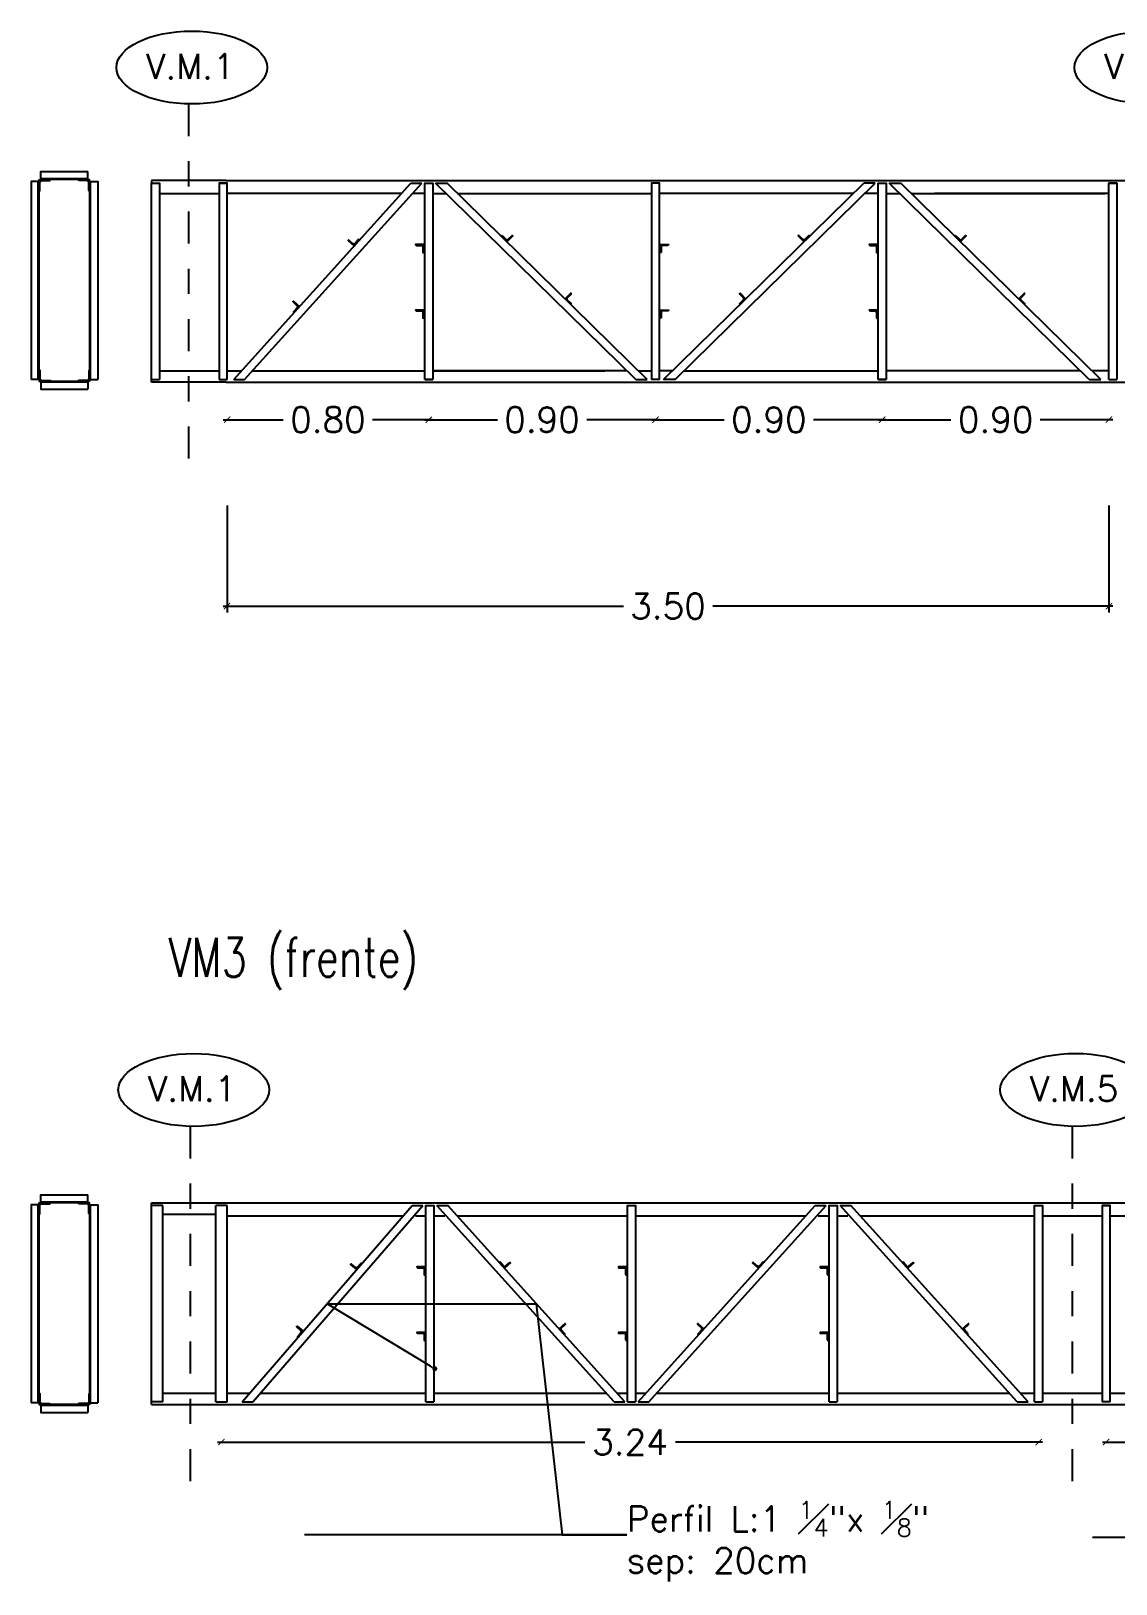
# Model space of a CAD drawing. Header units: millimetres. Extents: x 15 to 74, y 2 to 179.
# Drawn here: x 51.59 to 55.89, y 97.38 to 103.54 of the extents above; entities that cross this region are included whole.
import ezdxf
from ezdxf import colors
from ezdxf.entities.mleader import LeaderData, LeaderLine
from ezdxf.math import Vec2, Vec3

# ---------------------------------------------------------------- set-up
doc = ezdxf.new("R2010")
doc.units = ezdxf.units.MM
doc.linetypes.add('DASHDOT', pattern=[25.4, 12.7, -6.35, 0, -6.35])
for name, color, linetype in [('0-CORTES', 1, 'Continuous'), ('00-NIVELES', 3, 'Continuous'), ('00-REFE', 2, 'Continuous'), ('04', 4, 'Continuous'), ('Cordones', 4, 'Continuous'), ('Diagonales', 12, 'Continuous'), ('EjeV.M.1', 5, 'DASHDOT'), ('EjeV.M.2', 3, 'DASHDOT'), ('Vigas - frontal', 8, 'Continuous')]:
    doc.layers.add(name, color=color, linetype=linetype)
doc.styles.add('COTAS', font='simplex.shx')
doc.styles.add('ROMANS', font='romans')
doc.dimstyles.new('COTAS01', dxfattribs={"dimscale": 0.5, "dimtxt": 0.2, "dimasz": 0.05, "dimexe": 0.05, "dimexo": 1, "dimgap": 0.05, "dimtad": 0, "dimzin": 0, "dimdsep": 46, "dimtxsty": 'COTAS', "dimblk1": 'ARCHTICK', "dimblk2": 'ARCHTICK', "dimsah": 1, "dimcen": 0.05, "dimdle": 0.03, "dimclrd": 1, "dimclre": 1, "dimclrt": 2, "dimadec": 0, "dimazin": 0, "dimtfac": 1, "dimtofl": 0, "dimtmove": 0, "dimatfit": 3, "dimldrblk": 'ARCHTICK', "dimfxl": 1, "dimtolj": 1, "dimtzin": 0, "dimarcsym": 0})

# ---------------------------------------------------------------- blocks, each defined once
blk = doc.blocks.new('_ARCHTICK')
at = {"color": 0, "linetype": 'ByBlock', "const_width": 0.15}
blk.add_lwpolyline([(-0.5, -0.5), (0.5, 0.5)], dxfattribs=at)
blk = doc.blocks.new('*D180')
at = {"layer": 'DEFPOINTS', "color": 0, "transparency": 16777216}
for p in [(52.36671849029972, 102.1578342334551), (55.86671849029955, 102.1578342334551), (55.86671849029955, 101.2578157319119)]:
    blk.add_point(p, dxfattribs=at)
at = {"layer": 'Diagonales', "color": 1, "lineweight": -2, "transparency": 16777216}
for p, q in [((52.36671849029972, 101.6578342334551), (52.36671849029972, 101.2328157319119)), ((55.86671849029955, 101.6578342334551), (55.86671849029955, 101.2328157319119)), ((52.35171849029972, 101.2578157319119), (53.93933753791868, 101.2578157319119)), ((55.88171849029955, 101.2578157319119), (54.29409944268058, 101.2578157319119))]:
    blk.add_line(p, q, dxfattribs=at)
at = {"layer": 'Diagonales', "color": 1, "lineweight": -2, "transparency": 16777216, "xscale": 0.025, "yscale": 0.025, "zscale": 0.025, "rotation": 180}
blk.add_blockref('_ARCHTICK', (52.36671849029972, 101.2578157319119), dxfattribs=at)
at = {"layer": 'Diagonales', "color": 1, "lineweight": -2, "transparency": 16777216, "xscale": 0.025, "yscale": 0.025, "zscale": 0.025}
blk.add_blockref('_ARCHTICK', (55.86671849029955, 101.2578157319119), dxfattribs=at)
at = {"layer": 'Diagonales', "color": 2, "transparency": 16777216, "insert": (54.11671849029963, 101.2578157319119), "char_height": 0.1, "attachment_point": 5, "style": 'COTAS'}
blk.add_mtext('\\A1;3.50', dxfattribs=at)
blk = doc.blocks.new('*D186')
at = {"layer": 'DEFPOINTS', "color": 0, "transparency": 16777216}
for p in [(54.06671849029962, 102.1578342334551), (54.9667184902996, 102.1578342334551), (54.06671849029962, 101.9983118959277)]:
    blk.add_point(p, dxfattribs=at)
at = {"layer": 'Diagonales', "color": 1, "lineweight": -2, "transparency": 16777216}
for p, q in [((54.05171849029962, 101.9983118959277), (54.33933753791866, 101.9983118959277)), ((54.9817184902996, 101.9983118959277), (54.69409944268056, 101.9983118959277))]:
    blk.add_line(p, q, dxfattribs=at)
at = {"layer": 'Diagonales', "color": 1, "lineweight": -2, "transparency": 16777216, "xscale": 0.025, "yscale": 0.025, "zscale": 0.025, "rotation": 180}
blk.add_blockref('_ARCHTICK', (54.06671849029962, 101.9983118959277), dxfattribs=at)
at = {"layer": 'Diagonales', "color": 1, "lineweight": -2, "transparency": 16777216, "xscale": 0.025, "yscale": 0.025, "zscale": 0.025}
blk.add_blockref('_ARCHTICK', (54.9667184902996, 101.9983118959277), dxfattribs=at)
at = {"layer": 'Diagonales', "color": 2, "transparency": 16777216, "insert": (54.51671849029961, 101.9983118959277), "char_height": 0.1, "attachment_point": 5, "style": 'COTAS'}
blk.add_mtext('\\A1;0.90', dxfattribs=at)
blk = doc.blocks.new('*D187')
at = {"layer": 'DEFPOINTS', "color": 0, "transparency": 16777216}
for p in [(53.16671849029967, 102.1578342334551), (54.06671849029962, 102.1578342334551), (53.16671849029967, 101.9983118959277)]:
    blk.add_point(p, dxfattribs=at)
at = {"layer": 'Diagonales', "color": 1, "lineweight": -2, "transparency": 16777216}
for p, q in [((53.15171849029967, 101.9983118959277), (53.4393375379187, 101.9983118959277)), ((54.08171849029962, 101.9983118959277), (53.7940994426806, 101.9983118959277))]:
    blk.add_line(p, q, dxfattribs=at)
at = {"layer": 'Diagonales', "color": 1, "lineweight": -2, "transparency": 16777216, "xscale": 0.025, "yscale": 0.025, "zscale": 0.025, "rotation": 180}
blk.add_blockref('_ARCHTICK', (53.16671849029967, 101.9983118959277), dxfattribs=at)
at = {"layer": 'Diagonales', "color": 1, "lineweight": -2, "transparency": 16777216, "xscale": 0.025, "yscale": 0.025, "zscale": 0.025}
blk.add_blockref('_ARCHTICK', (54.06671849029962, 101.9983118959277), dxfattribs=at)
at = {"layer": 'Diagonales', "color": 2, "transparency": 16777216, "insert": (53.61671849029965, 101.9983118959277), "char_height": 0.1, "attachment_point": 5, "style": 'COTAS'}
blk.add_mtext('\\A1;0.90', dxfattribs=at)
blk = doc.blocks.new('*D188')
at = {"layer": 'DEFPOINTS', "color": 0, "transparency": 16777216}
for p in [(52.36671849029972, 102.1578342334551), (53.16671849029967, 102.1578342334551), (52.36671849029972, 101.9983118959277)]:
    blk.add_point(p, dxfattribs=at)
at = {"layer": 'Diagonales', "color": 1, "lineweight": -2, "transparency": 16777216}
for p, q in [((52.35171849029972, 101.9983118959277), (52.58933753791874, 101.9983118959277)), ((53.18171849029967, 101.9983118959277), (52.94409944268065, 101.9983118959277))]:
    blk.add_line(p, q, dxfattribs=at)
at = {"layer": 'Diagonales', "color": 1, "lineweight": -2, "transparency": 16777216, "xscale": 0.025, "yscale": 0.025, "zscale": 0.025, "rotation": 180}
blk.add_blockref('_ARCHTICK', (52.36671849029972, 101.9983118959277), dxfattribs=at)
at = {"layer": 'Diagonales', "color": 1, "lineweight": -2, "transparency": 16777216, "xscale": 0.025, "yscale": 0.025, "zscale": 0.025}
blk.add_blockref('_ARCHTICK', (53.16671849029967, 101.9983118959277), dxfattribs=at)
at = {"layer": 'Diagonales', "color": 2, "transparency": 16777216, "insert": (52.7667184902997, 101.9983118959277), "char_height": 0.1, "attachment_point": 5, "style": 'COTAS'}
blk.add_mtext('\\A1;0.80', dxfattribs=at)
blk = doc.blocks.new('*D185')
at = {"layer": 'DEFPOINTS', "color": 0, "transparency": 16777216}
for p in [(54.9667184902996, 102.1578342334551), (55.86671849029955, 102.1578342334551), (54.9667184902996, 101.9983118959277)]:
    blk.add_point(p, dxfattribs=at)
at = {"layer": 'Diagonales', "color": 1, "lineweight": -2, "transparency": 16777216}
for p, q in [((54.9517184902996, 101.9983118959277), (55.23933753791862, 101.9983118959277)), ((55.88171849029955, 101.9983118959277), (55.59409944268052, 101.9983118959277))]:
    blk.add_line(p, q, dxfattribs=at)
at = {"layer": 'Diagonales', "color": 1, "lineweight": -2, "transparency": 16777216, "xscale": 0.025, "yscale": 0.025, "zscale": 0.025, "rotation": 180}
blk.add_blockref('_ARCHTICK', (54.9667184902996, 101.9983118959277), dxfattribs=at)
at = {"layer": 'Diagonales', "color": 1, "lineweight": -2, "transparency": 16777216, "xscale": 0.025, "yscale": 0.025, "zscale": 0.025}
blk.add_blockref('_ARCHTICK', (55.86671849029955, 101.9983118959277), dxfattribs=at)
at = {"layer": 'Diagonales', "color": 2, "transparency": 16777216, "insert": (55.41671849029957, 101.9983118959277), "char_height": 0.1, "attachment_point": 5, "style": 'COTAS'}
blk.add_mtext('\\A1;0.90', dxfattribs=at)
blk = doc.blocks.new('_Dot')
at = {"color": 0, "linetype": 'ByBlock', "lineweight": -2}
blk.add_line((-0.5, 0), (-1, 0), dxfattribs=at)
at = {"color": 0, "linetype": 'ByBlock', "const_width": 0.5}
blk.add_lwpolyline([(-0.25, 0, 1), (0.25, 0, 1)], format="xyb", close=True, dxfattribs=at)
blk = doc.blocks.new('*D192')
at = {"layer": 'DEFPOINTS', "color": 0, "transparency": 16777216}
for p in [(55.85586849030005, 98.09810562860389), (56.67171849030001, 98.09810562860383), (56.67171849030001, 97.93858329107641)]:
    blk.add_point(p, dxfattribs=at)
at = {"layer": 'Diagonales', "color": 1, "lineweight": -2, "transparency": 16777216}
for p, q in [((55.84086849030005, 97.93858329107641), (56.08641253791908, 97.93858329107641)), ((56.68671849030001, 97.93858329107641), (56.44117444268098, 97.93858329107641))]:
    blk.add_line(p, q, dxfattribs=at)
at = {"layer": 'Diagonales', "color": 1, "lineweight": -2, "transparency": 16777216, "xscale": 0.025, "yscale": 0.025, "zscale": 0.025, "rotation": 180}
blk.add_blockref('_ARCHTICK', (55.85586849030005, 97.93858329107641), dxfattribs=at)
at = {"layer": 'Diagonales', "color": 1, "lineweight": -2, "transparency": 16777216, "xscale": 0.025, "yscale": 0.025, "zscale": 0.025}
blk.add_blockref('_ARCHTICK', (56.67171849030001, 97.93858329107641), dxfattribs=at)
at = {"layer": 'Diagonales', "color": 2, "transparency": 16777216, "insert": (56.26379349030003, 97.93858329107641), "char_height": 0.1, "attachment_point": 5, "style": 'COTAS'}
blk.add_mtext('\\A1;0.82', dxfattribs=at)
blk = doc.blocks.new('*D194')
at = {"layer": 'DEFPOINTS', "color": 0, "transparency": 16777216}
for p in [(52.34421849030008, 98.09806557186418), (55.58756849029987, 98.09810562860389), (55.58757046046728, 97.93858334899662)]:
    blk.add_point(p, dxfattribs=at)
at = {"layer": 'Vigas - frontal', "color": 1, "lineweight": -2, "transparency": 16777216}
for p, q in [((52.32922046046863, 97.9385431070006), (53.7861335557192, 97.93856110049147)), ((55.60257046046613, 97.93858353425294), (54.14565736521558, 97.93856554076207))]:
    blk.add_line(p, q, dxfattribs=at)
at = {"layer": 'Vigas - frontal', "color": 1, "lineweight": -2, "transparency": 16777216, "xscale": 0.025, "yscale": 0.025, "zscale": 0.025}
for p, rotation in [((52.34422046046748, 97.93854329225691), 180.0007076270295), ((55.58757046046728, 97.93858334899662), 0.000707627029495103)]:
    blk.add_blockref('_ARCHTICK', p, dxfattribs=dict(at, rotation=rotation))
at = {"layer": 'Vigas - frontal', "color": 2, "transparency": 16777216, "insert": (53.96589546046738, 97.93856332062677), "char_height": 0.1, "attachment_point": 5, "rotation": 0.000707627029495103, "style": 'COTAS'}
blk.add_mtext('\\A1;3.24', dxfattribs=at)

msp = doc.modelspace()

# ---------------------------------------------------------------- linework, layer by layer
at = {"layer": '0-CORTES'}
for points in [[(51.81405254278459, 102.9514883677556), (51.62774545977052, 102.9514883677556), (51.62774545977052, 102.9831883677556), (51.81405254278459, 102.9831883677556)], [(51.62039840848277, 102.1578342334541), (51.62039840848277, 102.9441413164679), (51.58869840848277, 102.9441413164679), (51.58869840848277, 102.1578342334551)], [(51.61719840848266, 102.1578342334542), (51.61719840848266, 102.9441413164679)], [(51.81405254278459, 102.9546883677557), (51.62774545977052, 102.9546883677557)], [(51.82139959407235, 102.1578342334541), (51.82139959407235, 102.9441413164679), (51.85309959407235, 102.9441413164679), (51.85309959407235, 102.1578342334551)], [(51.82459959407245, 102.1578342334542), (51.82459959407245, 102.9441413164679)], [(51.81405254278459, 102.1504871821663), (51.62774545977052, 102.1504871821663), (51.62774545977052, 102.1187871821663), (51.81405254278459, 102.1187871821663)], [(51.81405254278459, 102.1472871821662), (51.62774545977052, 102.1472871821662)], [(51.81405254278459, 98.88852593032769), (51.62774545977052, 98.88852593032769), (51.62774545977052, 98.92022593032769), (51.81405254278459, 98.92022593032769)], [(51.62039840848277, 98.09487179602613), (51.62039840848277, 98.88117887903994), (51.58869840848277, 98.88117887903994), (51.58869840848277, 98.09487179602718)], [(51.61719840848266, 98.09487179602624), (51.61719840848266, 98.88117887903994)], [(51.81405254278459, 98.8917259303278), (51.62774545977052, 98.8917259303278)], [(51.82139959407235, 98.09487179602613), (51.82139959407235, 98.88117887903994), (51.85309959407235, 98.88117887903994), (51.85309959407235, 98.09487179602718)], [(51.82459959407245, 98.09487179602624), (51.82459959407245, 98.88117887903994)], [(51.81405254278459, 98.08752474473837), (51.62774545977052, 98.08752474473837), (51.62774545977052, 98.05582474473837), (51.81405254278459, 98.05582474473837)], [(51.81405254278459, 98.08432474473827), (51.62774545977052, 98.08432474473827)]]:
    msp.add_lwpolyline(points, dxfattribs=at)
at = {"layer": '04'}
for points in [[(51.62089900127742, 102.9065877749611), (51.62089900127742, 102.950987774961), (51.66529900127742, 102.950987774961)], [(51.8208990012777, 102.9065877749611), (51.8208990012777, 102.950987774961), (51.7764990012777, 102.950987774961)], [(51.62089900127742, 102.1953877749608), (51.62089900127742, 102.150987774961), (51.66529900127742, 102.150987774961)], [(51.8208990012777, 102.1953877749608), (51.8208990012777, 102.150987774961), (51.7764990012777, 102.150987774961)], [(51.62089900127742, 98.84362533753315), (51.62089900127742, 98.88802533753304), (51.66529900127742, 98.88802533753304)], [(51.8208990012777, 98.84362533753315), (51.8208990012777, 98.88802533753304), (51.7764990012777, 98.88802533753304)], [(51.62089900127742, 98.13242533753291), (51.62089900127742, 98.08802533753303), (51.66529900127742, 98.08802533753303)], [(51.8208990012777, 98.13242533753291), (51.8208990012777, 98.08802533753303), (51.7764990012777, 98.08802533753303)]]:
    msp.add_lwpolyline(points, dxfattribs=at)
for points in [[(51.62089900127742, 102.9065877749611), (51.62089900127742, 102.9065877749611, 0.4142135623717298), (51.6240990012773, 102.9097877749611), (51.6240990012773, 102.940787774961, -0.414213562373095), (51.63109900127736, 102.947787774961), (51.66209900127731, 102.947787774961, 0.4142135623717298), (51.66529900127742, 102.950987774961), (51.66529900127742, 102.950987774961)], [(51.8208990012777, 102.9065877749611), (51.8208990012777, 102.9065877749611, -0.4142135623717298), (51.81769900127782, 102.9097877749611), (51.81769900127782, 102.940787774961, 0.414213562373095), (51.81069900127775, 102.947787774961), (51.77969900127781, 102.947787774961, -0.4142135623717298), (51.7764990012777, 102.950987774961), (51.7764990012777, 102.950987774961)], [(51.62089900127742, 102.1953877749608), (51.62089900127742, 102.1953877749608, -0.4142135623717298), (51.6240990012773, 102.1921877749608), (51.6240990012773, 102.1611877749609, 0.414213562373095), (51.63109900127736, 102.1541877749609), (51.66209900127731, 102.1541877749609, -0.4142135623717298), (51.66529900127742, 102.150987774961), (51.66529900127742, 102.150987774961)], [(51.8208990012777, 102.1953877749608), (51.8208990012777, 102.1953877749608, 0.4142135623717298), (51.81769900127782, 102.1921877749608), (51.81769900127782, 102.1611877749609, -0.414213562373095), (51.81069900127775, 102.1541877749609), (51.77969900127781, 102.1541877749609, 0.4142135623717298), (51.7764990012777, 102.150987774961), (51.7764990012777, 102.150987774961)], [(51.62089900127742, 98.84362533753315), (51.62089900127742, 98.84362533753315, 0.4142135623717298), (51.6240990012773, 98.84682533753315), (51.6240990012773, 98.8778253375331, -0.414213562373095), (51.63109900127736, 98.88482533753304), (51.66209900127731, 98.88482533753304, 0.4142135623717298), (51.66529900127742, 98.88802533753304), (51.66529900127742, 98.88802533753304)], [(51.8208990012777, 98.84362533753315), (51.8208990012777, 98.84362533753315, -0.4142135623717298), (51.81769900127782, 98.84682533753315), (51.81769900127782, 98.8778253375331, 0.414213562373095), (51.81069900127775, 98.88482533753304), (51.77969900127781, 98.88482533753304, -0.4142135623717298), (51.7764990012777, 98.88802533753304), (51.7764990012777, 98.88802533753304)], [(51.62089900127742, 98.13242533753291), (51.62089900127742, 98.13242533753291, -0.4142135623717298), (51.6240990012773, 98.12922533753292), (51.6240990012773, 98.09822533753297, 0.414213562373095), (51.63109900127736, 98.09122533753302), (51.66209900127731, 98.09122533753302, -0.4142135623717298), (51.66529900127742, 98.08802533753303), (51.66529900127742, 98.08802533753303)], [(51.8208990012777, 98.13242533753291), (51.8208990012777, 98.13242533753291, 0.4142135623717298), (51.81769900127782, 98.12922533753292), (51.81769900127782, 98.09822533753297, -0.414213562373095), (51.81069900127775, 98.09122533753302), (51.77969900127781, 98.09122533753302, 0.4142135623717298), (51.7764990012777, 98.08802533753303), (51.7764990012777, 98.08802533753303)]]:
    msp.add_lwpolyline(points, format="xyb", dxfattribs=at)
at = {"layer": 'Cordones'}
for p, q in [((52.36171849029941, 102.9477941767154), (64.36171849030046, 102.9477941767153)), ((53.05928794671883, 102.8969941767154), (52.36671849029972, 102.8969941767154)), ((53.15086849029967, 102.8969941767154), (53.10237233852143, 102.8969941767154)), ((53.18256849029967, 102.8969941767154), (53.23582664523374, 102.8969941767154)), ((53.28149622861659, 102.8969941767154), (54.05086849029962, 102.8969941767154)), ((54.85194075198268, 102.8969941767155), (54.08256849029962, 102.8969941767155)), ((54.9508684902996, 102.8969941767155), (54.89761033536553, 102.8969941767155)), ((54.9825684902996, 102.8969941767155), (55.03582664523367, 102.8969941767155)), ((55.08149622861652, 102.8969941767155), (55.85086849029955, 102.8969941767155)), ((55.86671849029972, 102.8969941767154), (55.17414903388064, 102.8969941767154)), ((52.36671849029972, 102.1928342334551), (52.42446574676509, 102.1928342334551)), ((52.46755013856787, 102.1928342334551), (53.15086849029967, 102.1928342334551)), ((53.95283541067758, 102.1928342334551), (53.18256849029967, 102.1928342334551)), ((53.18256849029967, 102.1928342334551), (53.86588684203139, 102.1928342334551)), ((53.99850499406054, 102.1928342334551), (54.05086849029962, 102.1928342334551)), ((54.00897123383433, 102.1928342334551), (54.05086849029962, 102.1928342334551)), ((54.1349319865387, 102.1928342334551), (54.08256849029962, 102.1928342334551)), ((54.18060156992166, 102.1928342334551), (54.95086849029957, 102.1928342334551)), ((55.75283541067751, 102.1928342334551), (54.9825684902996, 102.1928342334551)), ((55.86671849029972, 102.1928342334551), (55.79850499406049, 102.1928342334551)), ((52.36171849029918, 102.1477941491189), (64.36171849030069, 102.1478391476088)), ((52.06671849029956, 98.88806557186422), (62.81671849030002, 98.88806557186413)), ((52.36671849029989, 98.8372655718642), (53.06650743888684, 98.83726557186417)), ((53.11385440116737, 98.8372655718642), (53.15586849030001, 98.8372655718642)), ((53.18756849030001, 98.8372655718642), (53.23083576077852, 98.8372655718642)), ((53.27914903388128, 98.83726557186422), (53.95586849030019, 98.83726557186422)), ((53.98756849030019, 98.83726557186422), (54.66428794671907, 98.8372655718642)), ((54.71260121982209, 98.83726557186422), (54.75586849029992, 98.83726557186422)), ((54.78756849029992, 98.83726557186422), (54.83083576077775, 98.83726557186422)), ((54.87914903388076, 98.8372655718642), (55.57171849029987, 98.8372655718642)), ((55.87171849030005, 98.8372655718642), (56.56428794671913, 98.83726557186418)), ((52.36671849030012, 98.13310562860389), (52.45689781336728, 98.13310562860383)), ((52.49922356439902, 98.13310562860386), (53.15586849030001, 98.13310562860386)), ((53.18756849030001, 98.13310562860386), (53.87088684203218, 98.13310562860386)), ((53.91397123383513, 98.13310562860386), (53.95586849030019, 98.13310562860386)), ((53.98756849030019, 98.13310562860386), (54.02946574676525, 98.13310562860386)), ((54.0725501385682, 98.13310562860386), (54.75586849029992, 98.13310562860386)), ((54.78756849029992, 98.13310562860386), (55.47088684203163, 98.13310562860386)), ((55.51397123383435, 98.13310562860386), (55.57171849029987, 98.13310562860386)), ((55.87171849030005, 98.13310562860386), (55.92946574676512, 98.13310562860386)), ((52.06671849029934, 98.0880655442677), (62.81671849030002, 98.08810585541488))]:
    msp.add_line(p, q, dxfattribs=at)
at = {"layer": 'Diagonales'}
for p, q in [((51.81405254278459, 102.950987774961), (51.81405254278459, 102.9831883677556)), ((52.39287604030869, 102.1577941767154), (53.09607042207267, 102.9377941767155)), ((52.6667184902999, 102.9477941767154), (55.86671849029972, 102.9477941767154)), ((53.09607042207244, 102.9377941767154), (53.13915481387517, 102.9377941767154)), ((53.15086849029967, 102.9377941767154), (53.18256849029967, 102.9377941767154)), ((53.19428216672418, 102.9377941767154), (53.239951750107, 102.9377941767154)), ((54.03418442749677, 102.1577941767154), (53.239951750107, 102.9377941767154)), ((54.09925255310247, 102.1577941767154), (54.89348523049225, 102.9377941767154)), ((54.93915481387506, 102.9377941767154), (54.89348523049225, 102.9377941767154)), ((54.9942821667241, 102.9377941767154), (55.03995175010692, 102.9377941767154)), ((55.83418442749669, 102.1577941767154), (55.03995175010692, 102.9377941767154)), ((51.62039840848277, 102.1578342334541), (51.58869840848277, 102.1578342334551)), ((51.81405254278459, 102.150987774961), (51.81405254278459, 102.1187871821663)), ((51.82139959407235, 102.1578342334541), (51.85309959407235, 102.1578342334551)), ((52.39287604030847, 102.1577941767154), (52.43596043211141, 102.1577941767154)), ((53.18256849029967, 102.1578342334551), (53.15086849029967, 102.1578342334551)), ((53.15086849029967, 102.1578342334551), (53.18256849029967, 102.1578342334551)), ((53.98851484411378, 102.1577941767154), (54.03418442749674, 102.1577941767154)), ((54.08256849029962, 102.1578342334551), (54.05086849029962, 102.1578342334551)), ((54.14492213648546, 102.1577941767154), (54.0992525531025, 102.1577941767154)), ((54.9825684902996, 102.1578342334551), (54.9508684902996, 102.1578342334551)), ((54.9508684902996, 102.1578342334551), (54.9825684902996, 102.1578342334551)), ((55.78851484411371, 102.1577941767154), (55.83418442749667, 102.1577941767154)), ((51.81405254278459, 98.88802533753304), (51.81405254278459, 98.92022593032769)), ((52.37171849030005, 98.88806557186419), (55.57171849029987, 98.88806557186419)), ((52.42656272249519, 98.09806557186414), (53.10182906284354, 98.8780655718642)), ((53.10182906284354, 98.8780655718642), (53.14415481387528, 98.8780655718642)), ((53.15586849030001, 98.8780655718642), (53.18756849030001, 98.8780655718642)), ((53.19928216672497, 98.8780655718642), (53.24236655852746, 98.8780655718642)), ((53.94556094029144, 98.0980655718642), (53.24236655852746, 98.87806557186425)), ((53.95586849030019, 98.8780655718642), (53.98756849030019, 98.8780655718642)), ((53.99787604030894, 98.0980655718642), (54.70107042207292, 98.87806557186425)), ((54.70107042207269, 98.87806557186417), (54.74415481387541, 98.87806557186417)), ((54.75586849029992, 98.87806557186417), (54.78756849029992, 98.87806557186417)), ((54.79928216672442, 98.87806557186417), (54.84236655852715, 98.8780655718642)), ((55.5455609402909, 98.0980655718642), (54.84236655852692, 98.87806557186425)), ((55.57171849029987, 98.87806557186417), (55.60341849029987, 98.87806557186417)), ((55.84001849030005, 98.87806557186417), (55.87171849030005, 98.87806557186417)), ((51.62039840848277, 98.09487179602613), (51.58869840848277, 98.09487179602718)), ((51.81405254278459, 98.08802533753303), (51.81405254278459, 98.05582474473837)), ((51.82139959407235, 98.09487179602613), (51.85309959407235, 98.09487179602718)), ((52.42656272249519, 98.09806557186411), (52.46888847352693, 98.09806557186414)), ((53.15586849030001, 98.09810562860386), (53.18756849030001, 98.09810562860386)), ((53.90247654848872, 98.09806557186414), (53.94556094029122, 98.09806557186411)), ((53.95586849030019, 98.09810562860386), (53.98756849030019, 98.09810562860386)), ((53.99787604030894, 98.09806557186414), (54.04096043211166, 98.09806557186414)), ((54.75586849029992, 98.09810562860386), (54.78756849029992, 98.09810562860386)), ((55.50247654848818, 98.09806557186414), (55.54556094029113, 98.09806557186411))]:
    msp.add_line(p, q, dxfattribs=at)
for points in [[(52.43596043211141, 102.1577941767154), (53.13915481387517, 102.9377941767154)], [(53.15086849029967, 102.1578342334551), (53.15086849029967, 102.9377941767154), (53.18256849029967, 102.9377941767154), (53.18256849029967, 102.1578342334551)], [(53.98851484411378, 102.1577941767154), (53.19428216672418, 102.9377941767154)], [(54.08256849029962, 102.1578342334551), (54.08256849029962, 102.9377941767154), (54.05086849029962, 102.9377941767154), (54.05086849029962, 102.1578342334551)], [(54.14492213648546, 102.1577941767154), (54.93915481387506, 102.9377941767154)], [(54.9508684902996, 102.1578342334551), (54.9508684902996, 102.9377941767155), (54.9825684902996, 102.9377941767155), (54.9825684902996, 102.1578342334551)], [(55.78851484411371, 102.1577941767154), (54.9942821667241, 102.9377941767154)], [(52.46888847352693, 98.09806557186411), (53.14415481387528, 98.8780655718642)], [(53.15586849030001, 98.09810562860386), (53.15586849030001, 98.8780655718642), (53.18756849030001, 98.8780655718642), (53.18756849030001, 98.09810562860386)], [(53.90247654848872, 98.09806557186414), (53.19928216672497, 98.87806557186414)], [(53.95586849030019, 98.09810562860386), (53.95586849030019, 98.8780655718642), (53.98756849030019, 98.8780655718642), (53.98756849030019, 98.09810562860386)], [(54.04096043211166, 98.09806557186414), (54.74415481387541, 98.87806557186414)], [(54.75586849029992, 98.09810562860386), (54.75586849029992, 98.8780655718642), (54.78756849029992, 98.8780655718642), (54.78756849029992, 98.09810562860386)], [(55.50247654848818, 98.09806557186414), (54.79928216672442, 98.87806557186414)]]:
    msp.add_lwpolyline(points, dxfattribs=at)
for points in [[(53.49966258153322, 102.7282446716892), (53.50015710369769, 102.7277492447735), (53.47772134194457, 102.7053544553227), (53.45532655249372, 102.7277902170759), (53.45582197940914, 102.7282847392404, -0.414213562373095), (53.45935751183873, 102.7282815079864), (53.47419317677449, 102.7134187005158, 0.414213562373095), (53.48126424163326, 102.7134122380075), (53.49612704910382, 102.7282479029433, -0.414213562373095)], [(54.63377439906603, 102.7282446716892), (54.63327987690155, 102.7277492447735), (54.65571563865467, 102.7053544553227), (54.67811042810553, 102.7277902170759), (54.67761500119011, 102.7282847392404, 0.414213562373095), (54.67407946876051, 102.7282815079864), (54.65924380382475, 102.7134187005158, -0.414213562373095), (54.65217273896599, 102.7134122380075), (54.63730993149542, 102.7282479029433, 0.414213562373095)], [(55.29966258153314, 102.7282446716892), (55.30015710369761, 102.7277492447735), (55.2777213419445, 102.7053544553227), (55.25532655249364, 102.727790217076), (55.25582197940906, 102.7282847392404, -0.414213562373095), (55.25935751183866, 102.7282815079864), (55.27419317677442, 102.7134187005158, 0.414213562373095), (55.28126424163318, 102.7134122380075), (55.29612704910375, 102.7282479029434, -0.414213562373095)], [(52.84706652846307, 102.710082459119), (52.84660301216809, 102.7095579091745), (52.87035763108179, 102.6885672426712), (52.89134829758518, 102.712321861585), (52.89082374764098, 102.71278537788, 0.414213562373095), (52.88729493964252, 102.7125674005607), (52.87338945079182, 102.6968309022266, -0.414213562373095), (52.86633183479535, 102.6963949475877), (52.85059533646131, 102.7103004364384, 0.414213562373095)], [(53.14589527359567, 102.661957528962), (53.14659527359572, 102.661957528962), (53.14659527359572, 102.693657528962), (53.11489527359572, 102.693657528962), (53.11489527359572, 102.6929575289621, 0.414213562373095), (53.11739527359578, 102.690457528962), (53.13839527359551, 102.690457528962, -0.414213562373095), (53.14339527359562, 102.685457528962), (53.14339527359562, 102.6644575289621, 0.414213562373095)], [(54.08754170700362, 102.661957528962), (54.08684170700357, 102.661957528962), (54.08684170700357, 102.693657528962), (54.11854170700357, 102.693657528962), (54.11854170700357, 102.6929575289621, -0.414213562373095), (54.11604170700352, 102.690457528962), (54.09504170700379, 102.690457528962, 0.414213562373095), (54.09004170700368, 102.685457528962), (54.09004170700368, 102.6644575289621, -0.414213562373095)], [(54.9458952735956, 102.661957528962), (54.94659527359565, 102.661957528962), (54.94659527359565, 102.693657528962), (54.91489527359565, 102.693657528962), (54.91489527359565, 102.6929575289621, 0.414213562373095), (54.9173952735957, 102.690457528962), (54.93839527359543, 102.690457528962, -0.414213562373095), (54.94339527359554, 102.685457528962), (54.94339527359554, 102.6644575289621, 0.414213562373095)], [(53.73164778906943, 102.500208558287), (53.73115326690447, 102.5007039852027), (53.70871750514962, 102.4783091957537), (53.73111229459877, 102.4558734339988), (53.73160772151419, 102.4563679561631, 0.414213562373095), (53.73161095276896, 102.4599034885925), (53.71677528783403, 102.4747662960643, -0.414213562373095), (53.71678175034333, 102.481837360923), (53.73164455781486, 102.4966730258576, 0.414213562373095)], [(54.40178919152982, 102.500208558287), (54.40228371369477, 102.5007039852027), (54.42471947544962, 102.4783091957537), (54.40232468600047, 102.4558734339988), (54.40182925908505, 102.4563679561631, -0.414213562373095), (54.40182602783028, 102.4599034885925), (54.41666169276522, 102.4747662960643, 0.414213562373095), (54.41665523025591, 102.481837360923), (54.40179242278438, 102.4966730258576, -0.414213562373095)], [(55.53164778906935, 102.500208558287), (55.5311532669044, 102.5007039852027), (55.50871750514955, 102.4783091957537), (55.5311122945987, 102.4558734339988), (55.53160772151412, 102.4563679561631, 0.414213562373095), (55.53161095276889, 102.4599034885925), (55.51677528783395, 102.4747662960643, -0.414213562373095), (55.51678175034326, 102.481837360923), (55.53164455781479, 102.4966730258576, 0.414213562373095)], [(52.62936082663123, 102.4683763712331), (52.62982434292667, 102.4689009211776), (52.65357896184196, 102.4479102546762), (52.63258829534038, 102.4241556357609), (52.63206374539618, 102.4246191520556, -0.414213562373095), (52.63184576807612, 102.4281479600539), (52.64575125692591, 102.443884458389, 0.414213562373095), (52.64531530228601, 102.4509420743854), (52.62957880395106, 102.4648475632349, -0.414213562373095)], [(53.14589527359567, 102.4019708812085), (53.14659527359572, 102.4019708812085), (53.14659527359572, 102.4336708812085), (53.11489527359572, 102.4336708812085), (53.11489527359572, 102.4329708812086, 0.414213562373095), (53.11739527359578, 102.4304708812085), (53.13839527359551, 102.4304708812085, -0.414213562373095), (53.14339527359562, 102.4254708812086), (53.14339527359562, 102.4044708812086, 0.414213562373095)], [(54.08754170700362, 102.4019708812085), (54.08684170700357, 102.4019708812085), (54.08684170700357, 102.4336708812085), (54.11854170700357, 102.4336708812085), (54.11854170700357, 102.4329708812086, -0.414213562373095), (54.11604170700352, 102.4304708812085), (54.09504170700379, 102.4304708812085, 0.414213562373095), (54.09004170700368, 102.4254708812086), (54.09004170700368, 102.4044708812086, -0.414213562373095)], [(54.9458952735956, 102.4019708812086), (54.94659527359565, 102.4019708812086), (54.94659527359565, 102.4336708812086), (54.91489527359565, 102.4336708812086), (54.91489527359565, 102.4329708812086, 0.414213562373095), (54.9173952735957, 102.4304708812086), (54.93839527359543, 102.4304708812086, -0.414213562373095), (54.94339527359554, 102.4254708812086), (54.94339527359554, 102.4044708812086, 0.414213562373095)], [(52.85670389625921, 98.64452721791025), (52.85625102015251, 98.64399345463687), (52.88042287124631, 98.6234846366628), (52.90093168922022, 98.64765648775665), (52.90039792594735, 98.64810936386328, 0.414213562373095), (52.89687421387544, 98.64782048112522), (52.88328793067512, 98.6318075829243, -0.414213562373095), (52.87624050653176, 98.63122981744795), (52.86022760833089, 98.64481610064843, 0.414213562373095)], [(53.15089527359601, 98.60222892411076), (53.15159527359606, 98.60222892411076), (53.15159527359606, 98.63392892411076), (53.11989527359606, 98.63392892411076), (53.11989527359606, 98.63322892411082, 0.414213562373095), (53.12239527359611, 98.63072892411077), (53.14339527359584, 98.63072892411077, -0.414213562373095), (53.14839527359595, 98.62572892411077), (53.14839527359595, 98.60472892411082, 0.414213562373095)], [(53.49137045213706, 98.65035385426776), (53.49183396843205, 98.64982930432328), (53.46807934951835, 98.62883863781994), (53.44708868301495, 98.65259325673375), (53.44761323295916, 98.65305677302874, -0.414213562373095), (53.45114204095762, 98.65283879570941), (53.46504752980832, 98.63710229737538, 0.414213562373095), (53.47210514580479, 98.63666634273645), (53.48784164413883, 98.6505718315872, -0.414213562373095)], [(53.95089527359619, 98.60222892411076), (53.95159527359624, 98.60222892411076), (53.95159527359624, 98.63392892411076), (53.91989527359624, 98.63392892411076), (53.91989527359624, 98.63322892411082, 0.414213562373095), (53.92239527359629, 98.63072892411077), (53.94339527359602, 98.63072892411077, -0.414213562373095), (53.94839527359613, 98.62572892411077), (53.94839527359613, 98.60472892411082, 0.414213562373095)], [(54.45206652846332, 98.65035385426776), (54.45160301216833, 98.64982930432328), (54.47535763108203, 98.62883863781994), (54.49634829758543, 98.65259325673375), (54.49582374764123, 98.65305677302874, 0.414213562373095), (54.49229493964276, 98.65283879570941), (54.47838945079206, 98.63710229737538, -0.414213562373095), (54.47133183479559, 98.63666634273645), (54.45559533646156, 98.6505718315872, 0.414213562373095)], [(54.75089527359592, 98.60222892411076), (54.75159527359597, 98.60222892411076), (54.75159527359597, 98.63392892411076), (54.71989527359597, 98.63392892411076), (54.71989527359597, 98.63322892411082, 0.414213562373095), (54.72239527359602, 98.63072892411077), (54.74339527359575, 98.63072892411077, -0.414213562373095), (54.74839527359586, 98.62572892411077), (54.74839527359586, 98.60472892411082, 0.414213562373095)], [(55.09137045213652, 98.65035385426776), (55.0918339684315, 98.64982930432328), (55.0680793495178, 98.62883863781994), (55.04708868301441, 98.65259325673375), (55.04761323295861, 98.65305677302874, -0.414213562373095), (55.05114204095707, 98.65283879570941), (55.06504752980777, 98.63710229737538, 0.414213562373095), (55.07210514580424, 98.63666634273645), (55.08784164413828, 98.6505718315872, -0.414213562373095)], [(52.64390189429241, 98.39849284329932), (52.64435477039979, 98.3990266065727), (52.66852662149495, 98.37851778860056), (52.64801780352286, 98.35434593750529), (52.64748404024954, 98.35479881361175, -0.414213562373095), (52.64719515751085, 98.35832252568332), (52.66078144071025, 98.37433542388538, 0.414213562373095), (52.66020367523288, 98.38138284802852), (52.64419077703133, 98.3949691312277, -0.414213562373095)], [(53.15089527359601, 98.3422422763573), (53.15159527359606, 98.3422422763573), (53.15159527359606, 98.3739422763573), (53.11989527359606, 98.3739422763573), (53.11989527359606, 98.37324227635736, 0.414213562373095), (53.12239527359611, 98.3707422763573), (53.14339527359584, 98.3707422763573, -0.414213562373095), (53.14839527359595, 98.36574227635731), (53.14839527359595, 98.34474227635735, 0.414213562373095)], [(53.70907615396891, 98.4086477663819), (53.70861263767347, 98.40917231632639), (53.68485801875818, 98.38818164982493), (53.70584868525975, 98.36442703090964), (53.70637323520396, 98.3648905472044, 0.414213562373095), (53.70659121252402, 98.36841935520263), (53.69268572367423, 98.3841558535378, -0.414213562373095), (53.69312167831413, 98.39121346953416), (53.70885817664907, 98.40511895838367, 0.414213562373095)], [(53.95089527359619, 98.3422422763573), (53.95159527359624, 98.3422422763573), (53.95159527359624, 98.3739422763573), (53.91989527359624, 98.3739422763573), (53.91989527359624, 98.37324227635736, 0.414213562373095), (53.92239527359629, 98.3707422763573), (53.94339527359602, 98.3707422763573, -0.414213562373095), (53.94839527359613, 98.36574227635731), (53.94839527359613, 98.34474227635735, 0.414213562373095)], [(54.23436082663147, 98.4086477663819), (54.23482434292691, 98.40917231632639), (54.2585789618422, 98.38818164982493), (54.23758829534063, 98.36442703090964), (54.23706374539643, 98.3648905472044, -0.414213562373095), (54.23684576807636, 98.36841935520263), (54.25075125692615, 98.3841558535378, 0.414213562373095), (54.25031530228625, 98.39121346953416), (54.23457880395131, 98.40511895838367, -0.414213562373095)], [(54.75089527359592, 98.3422422763573), (54.75159527359597, 98.3422422763573), (54.75159527359597, 98.3739422763573), (54.71989527359597, 98.3739422763573), (54.71989527359597, 98.37324227635736, 0.414213562373095), (54.72239527359602, 98.3707422763573), (54.74339527359575, 98.3707422763573, -0.414213562373095), (54.74839527359586, 98.36574227635731), (54.74839527359586, 98.34474227635735, 0.414213562373095)], [(55.30907615396836, 98.4086477663819), (55.30861263767292, 98.40917231632639), (55.28485801875763, 98.38818164982493), (55.30584868525921, 98.36442703090964), (55.30637323520341, 98.3648905472044, 0.414213562373095), (55.30659121252347, 98.36841935520263), (55.29268572367369, 98.3841558535378, -0.414213562373095), (55.29312167831358, 98.39121346953416), (55.30885817664853, 98.40511895838367, 0.414213562373095)]]:
    msp.add_lwpolyline(points, format="xyb", close=True, dxfattribs=at)
for centre in [(52.2266208508392, 103.3965576233074), (56.02912101963346, 103.3966597910926), (52.23412101963362, 99.3368290184562), (55.73412101963362, 99.3369311862414)]:
    msp.add_ellipse(centre, major_axis=(-0.2991934380718817, 0), ratio=0.4837813537753965, dxfattribs=at)
at = {"layer": 'EjeV.M.1', "ltscale": 0.01}
for p, q in [((52.21421849029957, 101.8435884135366), (52.21421849029957, 103.2520399966339)), ((52.22171865909399, 97.78385980868535), (52.22171865909399, 99.19231139178265))]:
    msp.add_line(p, q, dxfattribs=at)
at = {"layer": 'EjeV.M.2', "ltscale": 0.01}
msp.add_line((55.72171865909399, 97.7838598086854), (55.72171865909399, 99.19231139178271), dxfattribs=at)
at = {"layer": 'Vigas - frontal'}
for p, q in [((52.36171849029941, 102.9477941767154), (52.06671849029971, 102.9477941767154)), ((52.06671849029971, 102.9477941767154), (52.06671849029971, 102.9377941767154)), ((52.06671849029971, 102.9377941767154), (52.09841849029971, 102.9377941767154)), ((52.33501849029972, 102.9377941767154), (52.36671849029972, 102.9377941767154)), ((55.89841849029972, 102.9377941767154), (55.86671849029972, 102.9377941767154)), ((52.09841849029971, 102.8969941767154), (52.33501849029989, 102.8969941767154)), ((52.09841849029971, 102.1928342334551), (52.33501849029989, 102.1928342334551)), ((52.06671849029971, 102.1478342334551), (52.06671849029971, 102.1578342334551)), ((52.06671849029971, 102.1578342334551), (52.09841849029971, 102.1578342334551)), ((52.36171849029941, 102.1478342334551), (52.06671849029971, 102.1478342334551)), ((52.33501849029972, 102.1578342334551), (52.36671849029972, 102.1578342334551)), ((55.86671849029972, 102.1578342334551), (55.89841849029972, 102.1578342334551)), ((52.06671849029934, 98.08806539427272), (52.06671849029956, 98.88806557186419)), ((52.11171849029964, 98.8780655718642), (52.06671849029956, 98.87806557186417)), ((52.11171849029986, 98.09810562860389), (52.11171849029986, 98.87806557186417)), ((52.32171849030004, 98.09806557186417), (52.32171849029982, 98.87802551512453)), ((52.36671849030012, 98.87802551512453), (52.32171849030004, 98.87802551512453)), ((52.36671849030012, 98.09806557186417), (52.36671849029989, 98.87802551512453)), ((52.11171849029984, 98.84306557186426), (52.32171849029984, 98.84306557186416)), ((55.60341849029987, 98.8372655718642), (55.84001849030005, 98.8372655718642)), ((52.11171849029984, 98.1331056286038), (52.32171849030004, 98.1331056286038)), ((55.60341849029987, 98.13310562860386), (55.84001849030005, 98.13310562860386)), ((52.11171849029964, 98.09810562860386), (52.06671849029956, 98.09810562860389)), ((52.32171849030004, 98.09806557186417), (52.36671849030012, 98.0980655718642)), ((55.57171849029987, 98.09810562860389), (55.60341849029987, 98.09810562860389)), ((55.87171849030005, 98.09810562860389), (55.84001849030005, 98.09810562860389))]:
    msp.add_line(p, q, dxfattribs=at)
for points in [[(52.06671849029971, 102.1578342334551), (52.06671849029971, 102.9377941767154), (52.09841849029971, 102.9377941767154), (52.09841849029971, 102.1578342334551)], [(52.36671849029972, 102.1578342334551), (52.36671849029972, 102.9377941767154), (52.33501849029972, 102.9377941767154), (52.33501849029972, 102.1578342334551)], [(55.86671849029972, 102.1578342334551), (55.86671849029972, 102.9377941767154), (55.89841849029972, 102.9377941767154), (55.89841849029972, 102.1578342334551)], [(55.57171849029987, 98.09810562860389), (55.57171849029987, 98.87806557186423), (55.60341849029987, 98.87806557186423), (55.60341849029987, 98.09810562860389)], [(55.87171849030005, 98.09810562860389), (55.87171849030005, 98.87806557186423), (55.84001849030005, 98.87806557186423), (55.84001849030005, 98.09810562860389)]]:
    msp.add_lwpolyline(points, dxfattribs=at)

# ---------------------------------------------------------------- texts
at = {"layer": '00-NIVELES', "linetype": 'ByBlock', "style": 'ROMANS', "width": 0.75}
msp.add_text('VM3 (frente)', height=0.15552, dxfattribs=at).set_placement((52.1350467406271, 99.78564026725923))
at = {"layer": '00-REFE', "linetype": 'ByBlock', "style": 'ROMANS'}
for s, p in [('V.M.1', (52.04455470417389, 103.3514765124378)), ('V.M.5', (55.84705487296816, 103.351578680223)), ('V.M.1', (52.05205487296831, 99.29174790758663)), ('V.M.5', (55.55205487296831, 99.29185007537181))]:
    msp.add_text(s, height=0.1, dxfattribs=at).set_placement(p)

# ---------------------------------------------------------------- dimensions: what is measured, and where the dimension line sits
at = {"layer": 'Diagonales'}
dim = msp.add_aligned_dim(p1=(52.36671849029972, 102.1578342334551), p2=(55.86671849029955, 102.1578342334551), distance=-0.900018501543201, dimstyle='COTAS01', dxfattribs=at)
dim.commit()
dim.dimension.update_dxf_attribs({"geometry": '*D180', "text_midpoint": (54.11671849029963, 101.2578157319119)})
for base, p1, p2, picture, middle in [((52.36671849029972, 101.9983118959277), (53.16671849029967, 102.1578342334551), (52.36671849029972, 102.1578342334551), '*D188', (52.7667184902997, 101.9983118959277)), ((53.16671849029967, 101.9983118959277), (54.06671849029962, 102.1578342334551), (53.16671849029967, 102.1578342334551), '*D187', (53.61671849029965, 101.9983118959277)), ((54.06671849029962, 101.9983118959277), (54.9667184902996, 102.1578342334551), (54.06671849029962, 102.1578342334551), '*D186', (54.51671849029961, 101.9983118959277)), ((54.9667184902996, 101.9983118959277), (55.86671849029955, 102.1578342334551), (54.9667184902996, 102.1578342334551), '*D185', (55.41671849029957, 101.9983118959277))]:
    dim = msp.add_linear_dim(base=base, p1=p1, p2=p2, angle=180, dimstyle='COTAS01', override={"dimse1": 1, "dimse2": 1}, dxfattribs=at)
    dim.commit()
    dim.dimension.update_dxf_attribs({"geometry": picture, "text_midpoint": middle})
dim = msp.add_linear_dim(base=(56.67171849030001, 97.93858329107641), p1=(55.85586849030005, 98.09810562860389), p2=(56.67171849030001, 98.09810562860383), dimstyle='COTAS01', override={"dimse1": 1, "dimse2": 1}, dxfattribs=at)
dim.commit()
dim.dimension.update_dxf_attribs({"geometry": '*D192', "text_midpoint": (56.26379349030003, 97.93858329107641)})
at = {"layer": 'Vigas - frontal'}
dim = msp.add_aligned_dim(p1=(52.34421849030008, 98.09806557186418), p2=(55.58756849029987, 98.09810562860389), distance=-0.1595222796194395, dimstyle='COTAS01', override={"dimse1": 1, "dimse2": 1}, dxfattribs=at)
dim.commit()
dim.dimension.update_dxf_attribs({"geometry": '*D194', "text_midpoint": (53.96589546046738, 97.93856332062677)})

# ---------------------------------------------------------------- leaders
at = {"layer": '00-REFE'}
ml = msp.add_multileader_mtext('Standard', dxfattribs=at)
ml.set_content('\\A1;Perfil L:1 {\\H0.7x;\\S1#4;}"x {\\H0.7x;\\S1#8;}"\\Psep: 20cm', color=256, style='ROMANS')
ml.set_leader_properties(color=1)
ml.set_arrow_properties(name='DOT')
ml.build(insert=Vec2(0, 0))
ml.multileader.update_dxf_attribs({"text_left_attachment_type": 6, "text_right_attachment_type": 6, "dogleg_length": 0.2557259633570199, "arrow_head_size": 0.02})
ctx = ml.context
ctx.base_point, ctx.char_height, ctx.arrow_head_size, ctx.landing_gap_size, ctx.plane_origin = Vec3(53.95284906672954, 97.57031281153542), 0.1, 0.02, 0, Vec3(53.64470911599778, 97.76999097785612)
ctx.left_attachment, ctx.right_attachment = 6, 6
notes = []
notes.append((ctx, [(1, (1, 1, 0), (53.69712310337252, 97.57031281153542), (1, 0), 0.2557259633570199, [(2, [(53.19086762902418, 98.2299388238958), (52.76419589266936, 98.48806557186417), (53.59396374940945, 98.48806557186423)], 0, [])])]))
ctx.mtext.insert, ctx.mtext.width, ctx.mtext.defined_height, ctx.mtext.line_spacing_factor, ctx.mtext.flow_direction = Vec3(53.95284906672953, 97.70364614486874), 3.89690860276822, 0.9521268333015444, 0.9899999999999999, 5
ml = msp.add_multileader_mtext('Standard', dxfattribs=at)
ml.set_content('\\A1;Perfil doble L:2"x {\\H0.7x;\\S1#8;}"\\Psep: 20cm', color=256, style='ROMANS')
ml.set_leader_properties(color=1)
ml.set_arrow_properties(name='DOT')
ml.build(insert=Vec2(0, 0))
ml.multileader.update_dxf_attribs({"text_left_attachment_type": 6, "text_right_attachment_type": 6, "dogleg_length": 0.2557259633570199, "arrow_head_size": 0.02})
ctx = ml.context
ctx.base_point, ctx.char_height, ctx.arrow_head_size, ctx.landing_gap_size, ctx.plane_origin = Vec3(57.22035149365969, 97.56027352319671), 0.1, 0.02, 0, Vec3(56.91221154292793, 97.62812642582723)
ctx.left_attachment, ctx.right_attachment = 6, 6
notes.append((ctx, [(1, (1, 1, 0), (56.96462553030267, 97.56027352319671), (1, 0), 0.2557259633570199, [(0, [(56.45837005595433, 98.0880742718669)], 0, [])])]))
ctx.mtext.insert, ctx.mtext.width, ctx.mtext.defined_height, ctx.mtext.line_spacing_factor, ctx.mtext.flow_direction = Vec3(57.22035149365968, 97.69360685653004), 3.89690860276822, 0.9521268333015444, 0.9899999999999999, 5
for ctx, leaders in notes:
    for number, flags, end, landing, length, lines in leaders:
        leader = LeaderData()
        leader.index, (leader.has_last_leader_line, leader.has_dogleg_vector, leader.attachment_direction) = number, flags
        leader.last_leader_point, leader.dogleg_vector, leader.dogleg_length = Vec3(end), Vec3(landing), length
        for number, points, colour, breaks in lines:
            line = LeaderLine()
            line.index, line.vertices, line.color, line.breaks = number, Vec3.list(points), colors.encode_raw_color(colour), breaks
            leader.lines.append(line)
        ctx.leaders.append(leader)

doc.saveas('drawing.dxf')
